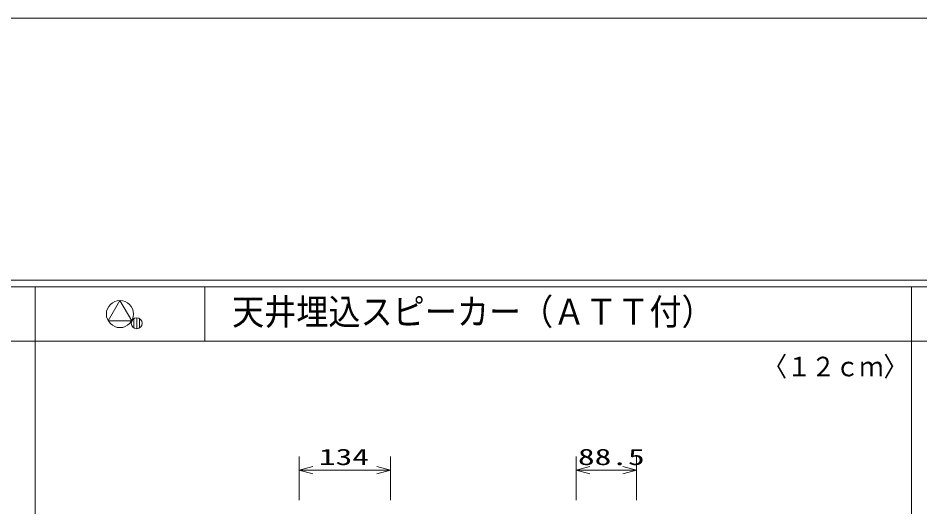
# Model space of a CAD drawing. Units: millimetres on the paper. Extents: x -401 to 401, y -280 to 280.
# Drawn here: x -131.5 to 1.2, y 207.6 to 279.5 of the extents above; entities that cross this region are included whole.
import ezdxf
from ezdxf.enums import TextEntityAlignment as Align

# ---------------------------------------------------------------- set-up
doc = ezdxf.new("R2010")
doc.units = ezdxf.units.MM
for name, color, linetype, lineweight in [('0-0_HOJO', 134, 'Continuous', 9), ('0-3_WAKU-M', 7, 'Continuous', 9), ('0-4_(J)SP', 7, 'Continuous', 9), ('0-6_SUNPO', 7, 'Continuous', 9), ('0-7_MOJI1', 7, 'Continuous', 9)]:
    doc.layers.add(name, color=color, linetype=linetype, lineweight=lineweight)
doc.styles.add('ＭＳ ゴシック', font='')
doc.styles.get('ＭＳ ゴシック').set_extended_font_data('MS Gothic')

# ---------------------------------------------------------------- blocks, each defined once
blk = doc.blocks.new('_OPEN30')
at = {"layer": '0-6_SUNPO'}
blk.add_line((0, 0), (-1, 0), dxfattribs=at)
blk.add_lwpolyline([(-1, 0.2679), (0, 0), (-1, -0.2679)], dxfattribs=at)

msp = doc.modelspace()

# ---------------------------------------------------------------- linework, layer by layer
at = {"layer": '0-0_HOJO'}
msp.add_line((-400.584, 279.547), (400.606, 279.547), dxfattribs=at)
at = {"layer": '0-3_WAKU-M', "color": 3}
msp.add_line((387.011, 240.017), (-386.989, 240.017), dxfattribs=at)
at = {"layer": '0-3_WAKU-M'}
for p, q in [((-128.989, 240.017), (-128.989, -239.983)), ((-103.989, 240.017), (-103.989, 232.017)), ((0.011, 240.017), (0.011, -239.983)), ((387.011, 232.017), (-386.989, 232.017))]:
    msp.add_line(p, q, dxfattribs=at)
at = {"layer": '0-3_WAKU-M', "color": 3}
msp.add_lwpolyline([(388.011, 241.017), (-387.989, 241.017), (-387.989, -240.983), (388.011, -240.983)], dxfattribs=at)
at = {"layer": '0-4_(J)SP'}
for p, q in [((-114.428, 233.967), (-114.428, 235.352)), ((-114.028, 233.86), (-114.028, 235.46)), ((-113.628, 233.967), (-113.628, 235.353)), ((-113.228, 234.642), (-113.228, 234.677))]:
    msp.add_line(p, q, dxfattribs=at)
msp.add_lwpolyline([(-116.489, 238.017), (-118.221, 235.017), (-114.757, 235.017)], close=True, dxfattribs=at)
for centre, radius in [((-116.489, 236.017), 2), ((-114.028, 234.66), 0.8)]:
    msp.add_circle(centre, radius, dxfattribs=at)
at = {"layer": '0-6_SUNPO'}
for p, q in [((-90.099, 208.642), (-90.099, 215.042)), ((-76.699, 208.642), (-76.699, 215.042)), ((-49.346, 208.642), (-49.346, 215.042)), ((-40.496, 208.642), (-40.496, 215.042)), ((-88.099, 213.042), (-78.699, 213.042)), ((-47.346, 213.042), (-42.496, 213.042))]:
    msp.add_line(p, q, dxfattribs=at)

# ---------------------------------------------------------------- block references
at = {"layer": '0-6_SUNPO', "xscale": 2, "yscale": 2, "rotation": 180}
for p in [(-90.099, 213.042), (-49.346, 213.042)]:
    msp.add_blockref('_OPEN30', p, dxfattribs=at)
at = {"layer": '0-6_SUNPO', "xscale": 2, "yscale": 2}
for p in [(-76.699, 213.042), (-40.496, 213.042)]:
    msp.add_blockref('_OPEN30', p, dxfattribs=at)

# ---------------------------------------------------------------- texts
at = {"layer": '0-6_SUNPO', "style": 'ＭＳ ゴシック', "width": 1.5}
for s, p in [('134', (-87.209, 213.08)), ('88.5', (-49.088, 213.08))]:
    msp.add_text(s, height=2.405, dxfattribs=at).set_placement(p, align=Align.BOTTOM_LEFT)
at = {"layer": '0-7_MOJI1', "style": 'ＭＳ ゴシック', "width": 0.9}
for s, height, p in [('天井埋込スピーカー（ＡＴＴ付）', 3.849, (-99.989, 233.277)), ('〈１２ｃｍ〉', 2.889, (-21.866, 225.982))]:
    msp.add_text(s, height=height, dxfattribs=at).set_placement(p, align=Align.BOTTOM_LEFT)

doc.saveas('drawing.dxf')
